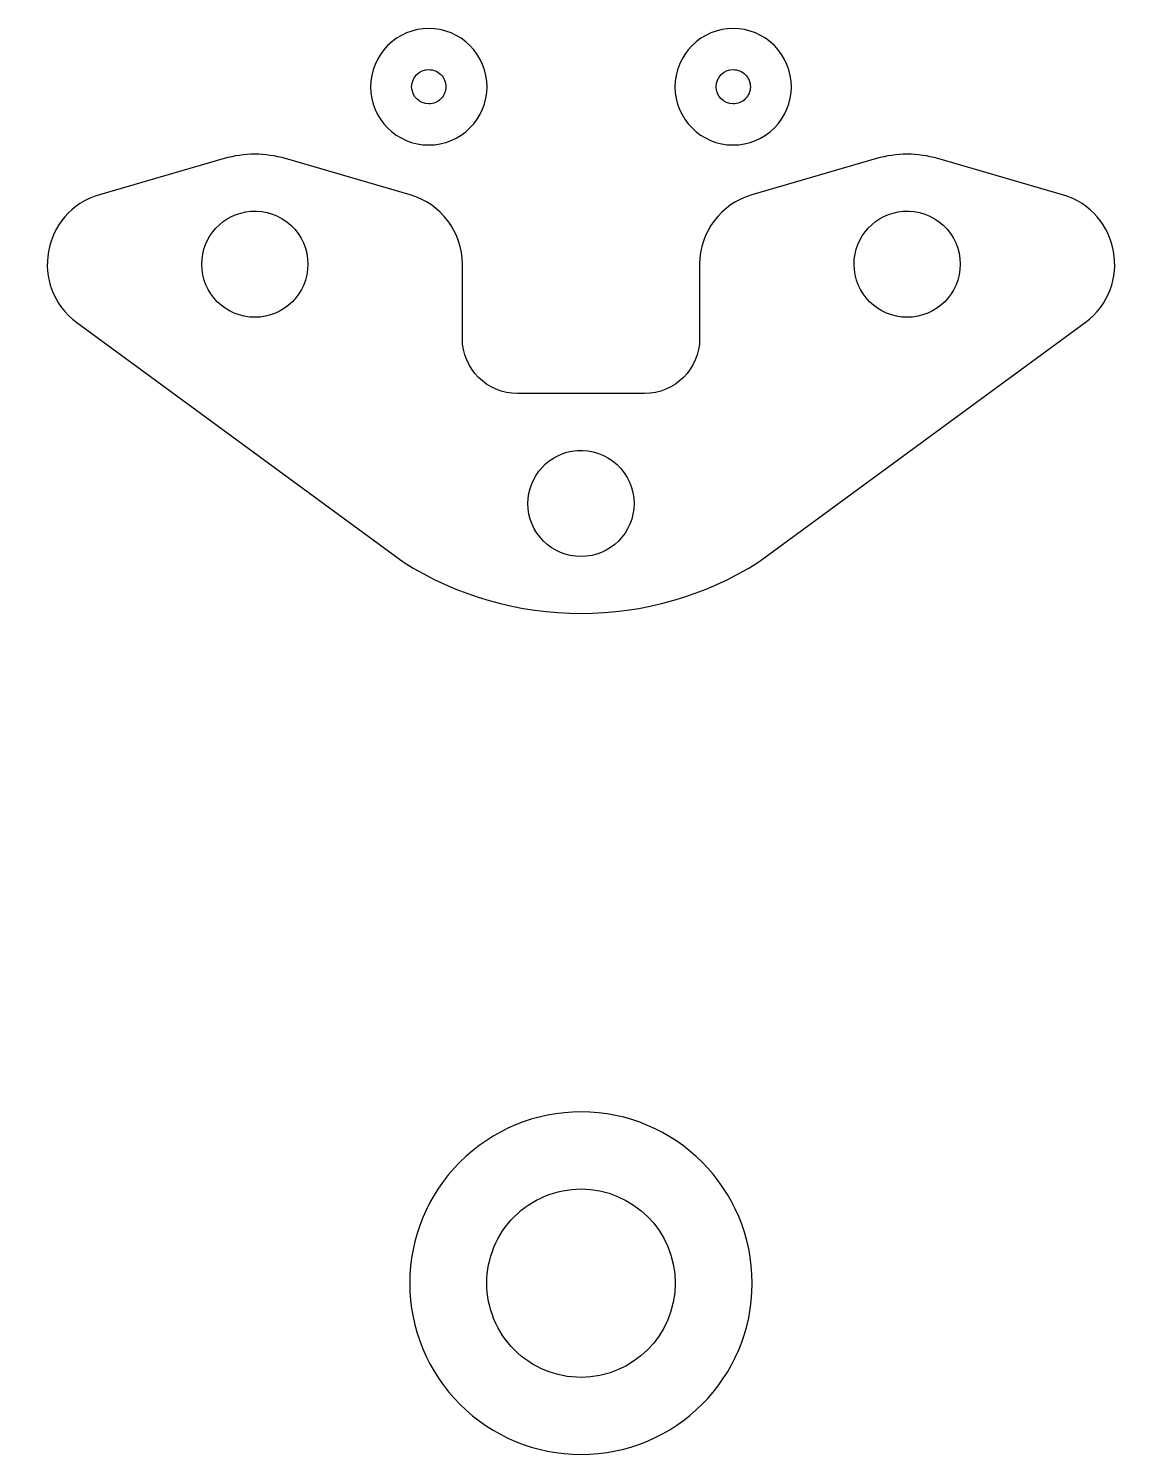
# Model space of a CAD drawing. Header units: millimetres. Extents: x 0.2 to 64.7, y 28.9 to 112.2.
import ezdxf

# ---------------------------------------------------------------- set-up
doc = ezdxf.new("R2010")
doc.units = ezdxf.units.MM
doc.layers.add('Layer_1', color=7, linetype='CONTINUOUS')

msp = doc.modelspace()

# ---------------------------------------------------------------- linework, layer by layer
at = {"layer": 'Layer_1', "color": 7}
for points in [[(23.579833, 112.179992)], [(41.359834, 112.179992)], [(23.579833, 109.779622)], [(41.359834, 109.779622)], [(13.419853, 104.839232)], [(13.188342, 101.510752)], [(51.288343, 101.510752)], [(32.238342, 87.540551)], [(32.47035, 48.929841)], [(32.47035, 44.429861)]]:
    msp.add_lwpolyline(points, close=True, dxfattribs=at)
for points in [[(11.632365, 104.584472), (4.344954, 102.472452)], [(22.495268, 102.472972), (15.207857, 104.584472)], [(49.732366, 104.584982), (42.444955, 102.473482)], [(60.595269, 102.472452), (53.307858, 104.584982)], [(25.540043, 94.088981), (25.540043, 98.419472)], [(39.40018, 98.419992), (39.40018, 94.089501)], [(3.024622, 95.016581), (22.074622, 81.046371)], [(42.865602, 81.046371), (61.915602, 95.016581)], [(36.180222, 90.869031), (28.760002, 90.869031)]]:
    msp.add_lwpolyline(points, dxfattribs=at)
for points in [[(23.579833, 112.179992), (22.67808, 112.179937), (21.813283, 111.821656), (21.175695, 111.183972)], [(25.984306, 111.184155), (25.346607, 111.821854), (24.481677, 112.180074), (23.579833, 112.179992)], [(41.359834, 112.179992), (40.45808, 112.179937), (39.593283, 111.821656), (38.955695, 111.183972)], [(43.764307, 111.184155), (43.126607, 111.821854), (42.261677, 112.180074), (41.359834, 112.179992)], [(21.175695, 111.183972), (20.538108, 110.546287), (20.179959, 109.681435), (20.180041, 108.779682)], [(26.980143, 108.779682), (26.980226, 109.681525), (26.622006, 110.546455), (25.984306, 111.184155)], [(38.955695, 111.183972), (38.318108, 110.546287), (37.959959, 109.681435), (37.960042, 108.779682)], [(44.760144, 108.779682), (44.760226, 109.681525), (44.402006, 110.546455), (43.764307, 111.184155)], [(22.579894, 108.779682), (22.579927, 109.331919), (23.027596, 109.779588), (23.579833, 109.779622)], [(23.579833, 109.779622), (23.845118, 109.779743), (24.09958, 109.674447), (24.287214, 109.486911)], [(24.287214, 109.486911), (24.474847, 109.299374), (24.580273, 109.044967), (24.580289, 108.779682)], [(40.359895, 108.779682), (40.359928, 109.331919), (40.807596, 109.779588), (41.359834, 109.779622)], [(41.359834, 109.779622), (41.625119, 109.779743), (41.879581, 109.674447), (42.067214, 109.486911)], [(42.067214, 109.486911), (42.254847, 109.299374), (42.360274, 109.044967), (42.36029, 108.779682)], [(20.180041, 108.779682), (20.180152, 106.902073), (21.702225, 105.379997), (23.579833, 105.379882)], [(23.579833, 107.779742), (23.027596, 107.779775), (22.579927, 108.227444), (22.579894, 108.779682)], [(24.580289, 108.779682), (24.580273, 108.514397), (24.474847, 108.259989), (24.287214, 108.072452)], [(25.984126, 106.375538), (26.621811, 107.013128), (26.98009, 107.877927), (26.980143, 108.779682)], [(37.960042, 108.779682), (37.960152, 106.902073), (39.482225, 105.379997), (41.359834, 105.379882)], [(41.359834, 107.779742), (40.807596, 107.779775), (40.359928, 108.227444), (40.359895, 108.779682)], [(42.36029, 108.779682), (42.360274, 108.514397), (42.254847, 108.259989), (42.067214, 108.072452)], [(43.764126, 106.375538), (44.401811, 107.013128), (44.760091, 107.877927), (44.760144, 108.779682)], [(24.287214, 108.072452), (24.09958, 107.884916), (23.845118, 107.779621), (23.579833, 107.779742)], [(42.067214, 108.072452), (41.879581, 107.884916), (41.625119, 107.779621), (41.359834, 107.779742)], [(23.579833, 105.379882), (24.481588, 105.379799), (25.346441, 105.737949), (25.984126, 106.375538)], [(41.359834, 105.379882), (42.261589, 105.379799), (43.126441, 105.737949), (43.764126, 106.375538)], [(53.307858, 104.584982), (52.140026, 104.923622), (50.900176, 104.923622), (49.732366, 104.584982)], [(13.419853, 104.839232), (12.817893, 104.839232), (12.21627, 104.754292), (11.632365, 104.584472)], [(15.207857, 104.584472), (14.623941, 104.754292), (14.021812, 104.839232), (13.419853, 104.839232)], [(4.344954, 102.472452), (0.982007, 101.497182), (0.200992, 97.087021), (3.024622, 95.016581)], [(25.540043, 98.419472), (25.540043, 100.297562), (24.29901, 101.949842), (22.495268, 102.472972)], [(42.444955, 102.473482), (40.641219, 101.950362), (39.400188, 100.298052), (39.40018, 98.419992)], [(61.915602, 95.016581), (64.739254, 97.087031), (63.958233, 101.497212), (60.595269, 102.472452)], [(13.188342, 101.510752), (14.048331, 101.575175), (14.896287, 101.278448), (15.528467, 100.691866)], [(51.288343, 101.510752), (52.148331, 101.575175), (52.996287, 101.278448), (53.628468, 100.691866)], [(10.319784, 98.419472), (10.31982, 100.041744), (11.570597, 101.389635), (13.188342, 101.510752)], [(48.419785, 98.419472), (48.419821, 100.041744), (49.670597, 101.389635), (51.288343, 101.510752)], [(15.528467, 100.691866), (16.160647, 100.105283), (16.519906, 99.28187), (16.519922, 98.419472)], [(53.628468, 100.691866), (54.260648, 100.105283), (54.619907, 99.28187), (54.619923, 98.419472)], [(13.419853, 95.320516), (11.708167, 95.320516), (10.320399, 96.707786), (10.319784, 98.419472)], [(16.519922, 98.419472), (16.519307, 96.707786), (15.131539, 95.320516), (13.419853, 95.320516)], [(51.519854, 95.320516), (49.808168, 95.320516), (48.4204, 96.707786), (48.419785, 98.419472)], [(54.619923, 98.419472), (54.619308, 96.707786), (53.23154, 95.320516), (51.519854, 95.320516)], [(28.760002, 90.869031), (26.981638, 90.869031), (25.540036, 92.311281), (25.540043, 94.088981)], [(39.40018, 94.089501), (39.400187, 92.311471), (37.958585, 90.869031), (36.180222, 90.869031)], [(29.369784, 84.449261), (29.369815, 86.071538), (30.620593, 87.419434), (32.238342, 87.540551)], [(32.238342, 87.540551), (33.098333, 87.604975), (33.94629, 87.308247), (34.578471, 86.721662)], [(34.578471, 86.721662), (35.210652, 86.135077), (35.569909, 85.311661), (35.569923, 84.449261)], [(32.469854, 81.350306), (30.758167, 81.350306), (29.370399, 82.737575), (29.369784, 84.449261)], [(35.569923, 84.449261), (35.569308, 82.737575), (34.18154, 81.350306), (32.469854, 81.350306)], [(22.074622, 81.046371), (28.421774, 77.025151), (36.518486, 77.025151), (42.865602, 81.046371)], [(32.47035, 48.929841), (29.818129, 48.929953), (27.274497, 47.876447), (25.399044, 46.001093)], [(42.470256, 38.929941), (42.470201, 44.452713), (37.993122, 48.929789), (32.47035, 48.929841)], [(25.399044, 46.001093), (23.523592, 44.125739), (22.469955, 41.582161), (22.469928, 38.929941)], [(28.581011, 42.819135), (29.612553, 43.850578), (31.011598, 44.429977), (32.47035, 44.429861)], [(32.47035, 44.429861), (35.507851, 44.429818), (37.970223, 41.967452), (37.970273, 38.929951)], [(26.969911, 38.929951), (26.969935, 40.388702), (27.549468, 41.787692), (28.581011, 42.819135)], [(22.469928, 38.929941), (22.469952, 36.277718), (23.523589, 33.734138), (25.399041, 31.858782)], [(28.581004, 35.040753), (27.549461, 36.072201), (26.96993, 37.471196), (26.969911, 38.929951)], [(37.970273, 38.929951), (37.970234, 35.892442), (35.507858, 33.430063), (32.47035, 33.430021)], [(32.47035, 28.93003), (37.993125, 28.930082), (42.470207, 33.407165), (42.470256, 38.929941)], [(32.47035, 33.430021), (31.011595, 33.429904), (29.612546, 34.009306), (28.581004, 35.040753)], [(25.399041, 31.858782), (27.274493, 29.983425), (29.818127, 28.929918), (32.47035, 28.93003)]]:
    msp.add_open_spline(points, degree=3, dxfattribs=at)

doc.saveas('drawing.dxf')
